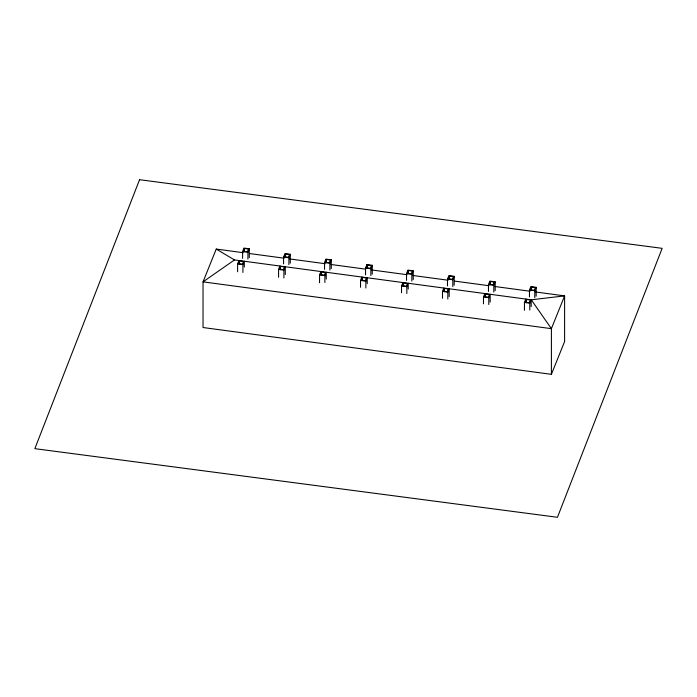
<?xml version="1.0" encoding="UTF-8"?>
<svg xmlns="http://www.w3.org/2000/svg" width="697" height="697" viewBox="0 0 697 697"><rect width="100%" height="100%" fill="white"/><g stroke="black" fill="none" stroke-linecap="round" stroke-linejoin="round"><path stroke-width="1.05" d="M243.209 252.697L216.244 249.073L203.036 281.858L203.036 327.529L551.397 374.333L564.605 341.547L564.605 295.877L535.488 291.965M237.599 271.76L237.599 263.91L238.975 260.486M242.6 258.369L242.6 251.504L243.976 248.08L249.299 248.794L249.299 257.62M239.463 260.913L238.365 263.64L242.417 264.189L243.514 261.462L239.463 260.913L239.463 264.111M244.464 248.507L243.366 251.234L247.418 251.783L248.515 249.056L244.464 248.507L244.464 251.704M242.922 272.475L242.922 264.625L244.298 261.201L244.298 267.082M247.923 259.084L247.923 252.218L249.299 248.794M278.573 277.267L278.573 269.417L279.959 265.993M283.574 263.875L283.574 257.01L284.96 253.586L290.283 254.3L290.283 263.126M280.438 266.42L279.34 269.147L283.4 269.695L284.498 266.968L280.438 266.42L280.438 269.617M285.439 254.013L284.341 256.74L288.401 257.289L289.499 254.562L285.439 254.013L285.439 257.21M283.906 277.981L283.906 270.131L285.282 266.707L285.282 274.557M288.906 264.59L288.906 257.724L290.283 254.3M319.557 282.764L319.557 274.923L320.934 271.499L320.934 273.459M324.558 269.382L324.558 262.516L325.935 259.092L331.267 259.807L331.267 268.633M321.422 271.926L320.324 274.653L324.375 275.193L325.473 272.475L321.422 271.926L321.422 275.123M326.423 259.519L325.325 262.246L329.376 262.786L330.474 260.068L326.423 259.519L326.423 262.717M329.881 270.096L329.881 263.231L331.267 259.807M360.532 287.295L360.532 280.429L361.917 276.997M365.533 274.888L365.533 268.023L366.918 264.59L372.242 265.313L372.242 274.139M362.396 277.432L361.299 280.159L365.359 280.699L366.456 277.981L362.396 277.432L362.396 280.63M367.397 265.026L366.3 267.753L370.36 268.293L371.457 265.574L367.397 265.026L367.397 268.223M365.864 288.009L365.864 281.144L367.241 277.72L367.241 283.601M370.865 275.603L370.865 268.737L372.242 265.313M401.516 292.801L401.516 285.936L402.892 282.503L402.892 284.472M406.517 280.394L406.517 273.529L407.893 270.096L413.225 270.819L413.225 279.645M403.38 282.938L402.282 285.665L406.334 286.206L407.44 283.479L403.38 282.938L403.38 286.136M408.381 270.532L407.283 273.259L411.335 273.799L412.441 271.072L408.381 270.532L408.381 273.729M406.839 293.515L406.839 286.65L408.224 283.226L408.224 289.107M411.84 281.109L411.84 274.243L413.225 270.819M442.499 298.307L442.499 291.433L443.876 288.009M447.5 285.901L447.5 279.027L448.877 275.603L454.2 276.326L454.2 285.151M444.364 288.445L443.266 291.172L447.317 291.712L448.415 288.985L444.364 288.445L444.364 291.642M449.365 276.038L448.267 278.765L452.318 279.305L453.416 276.578L449.365 276.038L449.365 279.236M447.822 299.022L447.822 292.156L449.199 288.724L449.199 296.573M452.823 286.615L452.823 279.75L454.2 276.326M483.474 303.814L483.474 296.939L484.859 293.515M488.475 291.407L488.475 284.533L489.86 281.109L495.184 281.823L495.184 290.658M485.339 293.951L484.241 296.678L488.301 297.218L489.399 294.491L485.339 293.951L485.339 297.149M490.339 281.544L489.242 284.271L493.302 284.812L494.4 282.085L490.339 281.544L490.339 284.742M488.806 304.528L488.806 297.663L490.183 294.23L490.183 302.08M493.807 292.121L493.807 285.256L495.184 281.823M524.458 310.296L524.458 302.446L525.834 299.022L525.834 300.982M529.459 296.913L529.459 290.039L530.835 286.615L536.167 287.33L536.167 296.164M526.322 299.457L525.224 302.184L529.276 302.725L530.373 299.998L526.322 299.457L526.322 302.655M531.323 287.051L530.225 289.778L534.277 290.318L535.374 287.591L531.323 287.051L531.323 290.248M529.781 310.034L529.781 303.16L531.166 299.736L531.166 306.61M536.167 287.33L534.782 290.754L534.782 297.628M234.488 259.929L203.036 281.858L551.397 328.662L564.605 295.877L531.288 299.806L234.488 259.929L216.244 249.073M242.6 251.504L247.923 252.218M283.574 257.01L288.906 257.724M324.558 262.516L329.881 263.231M365.533 268.023L370.865 268.737M406.517 273.529L411.84 274.243M447.5 279.027L452.823 279.75M488.475 284.533L493.807 285.256M529.459 290.039L535.374 290.788M249.683 253.569L284.193 258.204M289.586 258.927L325.177 263.71M330.57 264.433L365.08 269.077M371.553 269.939L407.144 274.723M412.537 275.446L448.127 280.229M454.601 281.1L489.111 285.735M494.504 286.458L530.095 291.241M237.599 263.91L242.922 264.625M278.573 269.417L283.906 270.131M319.557 274.923L325.473 275.672M360.532 280.429L365.864 281.144M401.516 285.936L406.839 286.65M442.499 291.433L447.822 292.156M483.474 296.939L488.806 297.663M524.458 302.446L529.781 303.16M531.288 299.806L551.397 328.662L551.397 374.333M494.4 282.085L494.4 284.219M448.415 288.985L448.415 291.119M366.918 264.59L366.918 266.559M330.474 260.068L330.474 262.194M326.266 279.079L326.266 272.213L324.88 275.637L324.88 282.503M284.498 266.968L284.498 269.094M243.514 261.462L243.514 263.588M139.548 179.704L34.85 448.659L557.452 517.296L662.15 248.341L139.548 179.704"/></g></svg>
